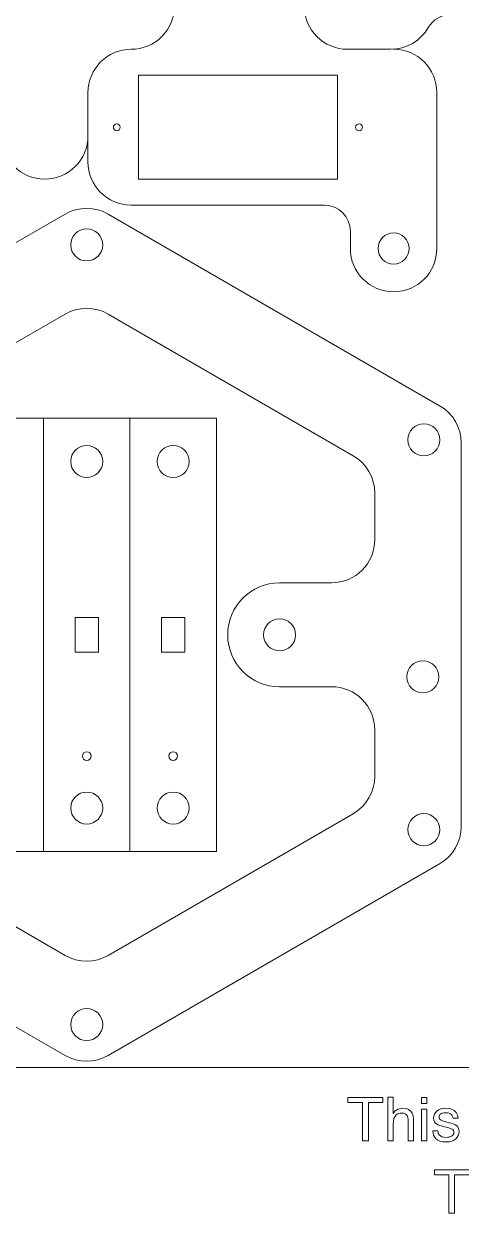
# Model space of a CAD drawing. Header units: millimetres. Extents: x 0 to 380, y -18 to 380.
# Drawn here: x 148.8 to 199.4, y -16.8 to 120.5 of the extents above; entities that cross this region are included whole.
import ezdxf

# ---------------------------------------------------------------- set-up
doc = ezdxf.new("R2010")
doc.units = ezdxf.units.MM
doc.layers.add('comments', color=30, linetype='CONTINUOUS', lineweight=5, true_color=0xf6921e)
doc.layers.add('cutting', color=5, linetype='CONTINUOUS', lineweight=5, true_color=0x0000ff)

msp = doc.modelspace()

# ---------------------------------------------------------------- linework, layer by layer
at = {"layer": 'comments'}
for p, q in [((0, 0), (380, 0)), ((186.27, -4.05), (186.27, -3.46)), ((186.27, -3.46), (190.32, -3.46)), ((187.95, -4.05), (186.27, -4.05)), ((187.95, -8.46), (187.95, -4.05)), ((190.32, -4.05), (188.64, -4.05)), ((188.64, -4.05), (188.64, -8.46)), ((190.32, -3.46), (190.32, -4.05)), ((190.88, -3.44), (191.5, -3.44)), ((190.88, -8.46), (190.88, -3.44)), ((191.5, -3.44), (191.5, -5.31)), ((194.77, -3.46), (195.39, -3.46)), ((194.77, -4.15), (194.77, -3.46)), ((195.39, -3.46), (195.39, -4.15)), ((195.39, -4.15), (194.77, -4.15)), ((194.77, -4.83), (195.39, -4.83)), ((194.77, -8.46), (194.77, -4.83)), ((195.39, -4.83), (195.39, -8.46)), ((191.5, -6.52), (191.5, -8.46)), ((193.23, -8.46), (193.23, -6.16)), ((193.86, -6.12), (193.86, -8.46)), ((197.77, -6.94), (197.27, -6.82)), ((197.45, -6.26), (197.86, -6.35)), ((199, -5.86), (198.42, -5.86)), ((196.07, -7.31), (196.66, -7.31)), ((188.64, -8.46), (187.95, -8.46)), ((191.5, -8.46), (190.88, -8.46)), ((193.86, -8.46), (193.23, -8.46)), ((195.39, -8.46), (194.77, -8.46)), ((196.28, -12.42), (196.28, -11.83)), ((196.28, -11.83), (200.25, -11.83)), ((197.93, -12.42), (196.28, -12.42)), ((197.93, -16.83), (197.93, -12.42)), ((200.25, -12.42), (198.59, -12.42)), ((198.59, -12.42), (198.59, -16.83)), ((198.59, -16.83), (197.93, -16.83))]:
    msp.add_line(p, q, dxfattribs=at)
for points in [[(191.5, -5.31), (191.64, -5.12), (191.77, -4.99), (191.89, -4.92)], [(192.5, -5.27), (192.24, -5.27), (192.01, -5.36), (191.81, -5.53)], [(191.89, -4.92), (192.09, -4.79), (192.33, -4.72), (192.63, -4.72)], [(193.12, -5.57), (193.01, -5.37), (192.8, -5.27), (192.5, -5.27)], [(192.63, -4.72), (193.15, -4.72), (193.51, -4.91), (193.7, -5.28)], [(193.7, -5.28), (193.8, -5.48), (193.86, -5.76), (193.86, -6.12)], [(196.17, -5.87), (196.17, -5.53), (196.3, -5.25), (196.55, -5.04)], [(196.55, -5.04), (196.8, -4.82), (197.14, -4.72), (197.57, -4.72)], [(196.98, -5.38), (196.86, -5.46), (196.8, -5.58), (196.8, -5.73)], [(197.52, -5.24), (197.28, -5.24), (197.1, -5.29), (196.98, -5.38)], [(198.27, -5.49), (198.12, -5.32), (197.87, -5.24), (197.52, -5.24)], [(197.57, -4.72), (198.12, -4.72), (198.52, -4.88), (198.77, -5.2)], [(198.42, -5.86), (198.4, -5.72), (198.35, -5.6), (198.27, -5.49)], [(198.77, -5.2), (198.93, -5.4), (199, -5.62), (199, -5.86)], [(191.81, -5.53), (191.6, -5.71), (191.5, -6.04), (191.5, -6.52)], [(193.23, -6.16), (193.23, -5.89), (193.19, -5.7), (193.12, -5.57)], [(196.57, -6.56), (196.31, -6.4), (196.17, -6.17), (196.17, -5.87)], [(197.27, -6.82), (196.96, -6.74), (196.72, -6.66), (196.57, -6.56)], [(196.8, -5.73), (196.8, -5.88), (196.88, -6.01), (197.04, -6.11)], [(197.04, -6.11), (197.13, -6.16), (197.27, -6.21), (197.45, -6.26)], [(197.86, -6.35), (198.31, -6.46), (198.61, -6.56), (198.76, -6.66)], [(198.76, -6.66), (199, -6.82), (199.12, -7.07), (199.12, -7.4)], [(196.44, -8.23), (196.21, -7.98), (196.09, -7.68), (196.07, -7.31)], [(197.6, -8.6), (197.06, -8.6), (196.67, -8.47), (196.44, -8.23)], [(196.66, -7.31), (196.68, -7.52), (196.73, -7.68), (196.82, -7.78)], [(196.82, -7.78), (196.97, -7.98), (197.25, -8.08), (197.64, -8.08)], [(197.64, -8.08), (197.87, -8.08), (198.07, -8.03), (198.25, -7.93)], [(198.3, -7.12), (198.21, -7.07), (198.03, -7.01), (197.77, -6.94)], [(198.25, -7.93), (198.42, -7.83), (198.51, -7.68), (198.51, -7.47)], [(198.51, -7.47), (198.51, -7.32), (198.44, -7.2), (198.3, -7.12)], [(199.12, -7.4), (199.12, -7.73), (198.99, -8.01), (198.74, -8.24)], [(198.74, -8.24), (198.49, -8.48), (198.11, -8.6), (197.6, -8.6)]]:
    msp.add_open_spline(points, degree=3, dxfattribs=at)
at = {"layer": 'cutting'}
for p, q in [((161.22, 117.53), (161.22, 117.53)), ((186.22, 117.53), (191.22, 117.53)), ((185.05, 114.53), (162.05, 114.53)), ((162.05, 114.53), (162.05, 102.53)), ((185.05, 102.53), (185.05, 114.53)), ((156.22, 112.53), (156.22, 104.53)), ((196.55, 99.53), (196.55, 112.53)), ((151.22, 102.53), (151.22, 102.53)), ((162.05, 102.53), (185.05, 102.53)), ((183.55, 99.53), (161.22, 99.53)), ((196.55, 94.53), (196.55, 99.53)), ((153.57, 98.49), (115.26, 76.38)), ((196.87, 76.38), (158.57, 98.49)), ((186.55, 96.53), (186.55, 94.53)), ((191.55, 89.53), (191.55, 89.53)), ((153.57, 86.95), (125.26, 70.61)), ((186.87, 70.61), (158.57, 86.95)), ((141.07, 74.94), (151.07, 74.94)), ((151.07, 74.94), (161.07, 74.94)), ((151.07, 24.94), (151.07, 74.94)), ((161.07, 74.94), (171.07, 74.94)), ((161.07, 24.94), (161.07, 74.94)), ((171.07, 74.94), (171.07, 24.94)), ((199.37, 72.05), (199.37, 27.83)), ((189.37, 66.28), (189.37, 60.94)), ((178.37, 55.94), (184.37, 55.94)), ((154.72, 51.94), (154.72, 47.94)), ((157.42, 51.94), (154.72, 51.94)), ((157.42, 47.94), (157.42, 51.94)), ((164.72, 51.94), (164.72, 47.94)), ((167.42, 51.94), (164.72, 51.94)), ((167.42, 47.94), (167.42, 51.94)), ((154.72, 47.94), (157.42, 47.94)), ((164.72, 47.94), (167.42, 47.94)), ((178.37, 43.94), (184.37, 43.94)), ((189.37, 38.94), (189.37, 33.6)), ((153.57, 12.93), (125.26, 29.27)), ((186.87, 29.27), (158.57, 12.93)), ((151.07, 24.94), (141.07, 24.94)), ((161.07, 24.94), (151.07, 24.94)), ((171.07, 24.94), (161.07, 24.94)), ((153.57, 1.38), (115.26, 23.49)), ((196.87, 23.49), (158.57, 1.38))]:
    msp.add_line(p, q, dxfattribs=at)
for centre, radius in [((159.55, 108.53), 0.4), ((187.55, 108.53), 0.4), ((156.07, 94.94), 1.85), ((191.55, 94.53), 1.8), ((195.04, 72.44), 1.85), ((156.07, 69.94), 1.85), ((166.07, 69.94), 1.85), ((178.37, 49.94), 1.85), ((194.93, 45.08), 1.85), ((156.07, 35.94), 0.5), ((166.07, 35.94), 0.5), ((156.07, 29.94), 1.85), ((166.07, 29.94), 1.85), ((195.04, 27.44), 1.85), ((156.07, 4.94), 1.85)]:
    msp.add_circle(centre, radius, dxfattribs=at)
for centre, radius, start, end in [((161.22, 122.53), 5, 270, 0), ((186.22, 122.53), 5, 180, 270), ((198.15, 118.53), 3, 90, 150), ((191.22, 122.53), 5, 270, 330), ((161.22, 112.53), 5, 90, 180), ((191.55, 112.53), 5, 0, 90), ((151.22, 107.53), 5, 180, 270), ((151.22, 107.53), 5, 270, 0), ((161.22, 104.53), 5, 180, 270), ((156.07, 94.16), 5, 60, 120), ((183.55, 96.53), 3, 0, 90), ((191.55, 94.53), 5, 180, 270), ((191.55, 94.53), 5, 270, 0), ((156.07, 82.62), 5, 60, 120), ((194.37, 72.05), 5, 360, 60), ((184.37, 66.28), 5, 360, 60), ((184.37, 60.94), 5, 270, 360), ((178.37, 49.94), 6, 90, 270), ((184.37, 38.94), 5, 360, 90), ((184.37, 33.6), 5, 300, 360), ((194.37, 27.83), 5, 300, 360), ((156.07, 17.26), 5, 240, 300), ((156.07, 5.71), 5, 240, 300)]:
    msp.add_arc(centre, radius, start, end, dxfattribs=at)

doc.saveas('drawing.dxf')
